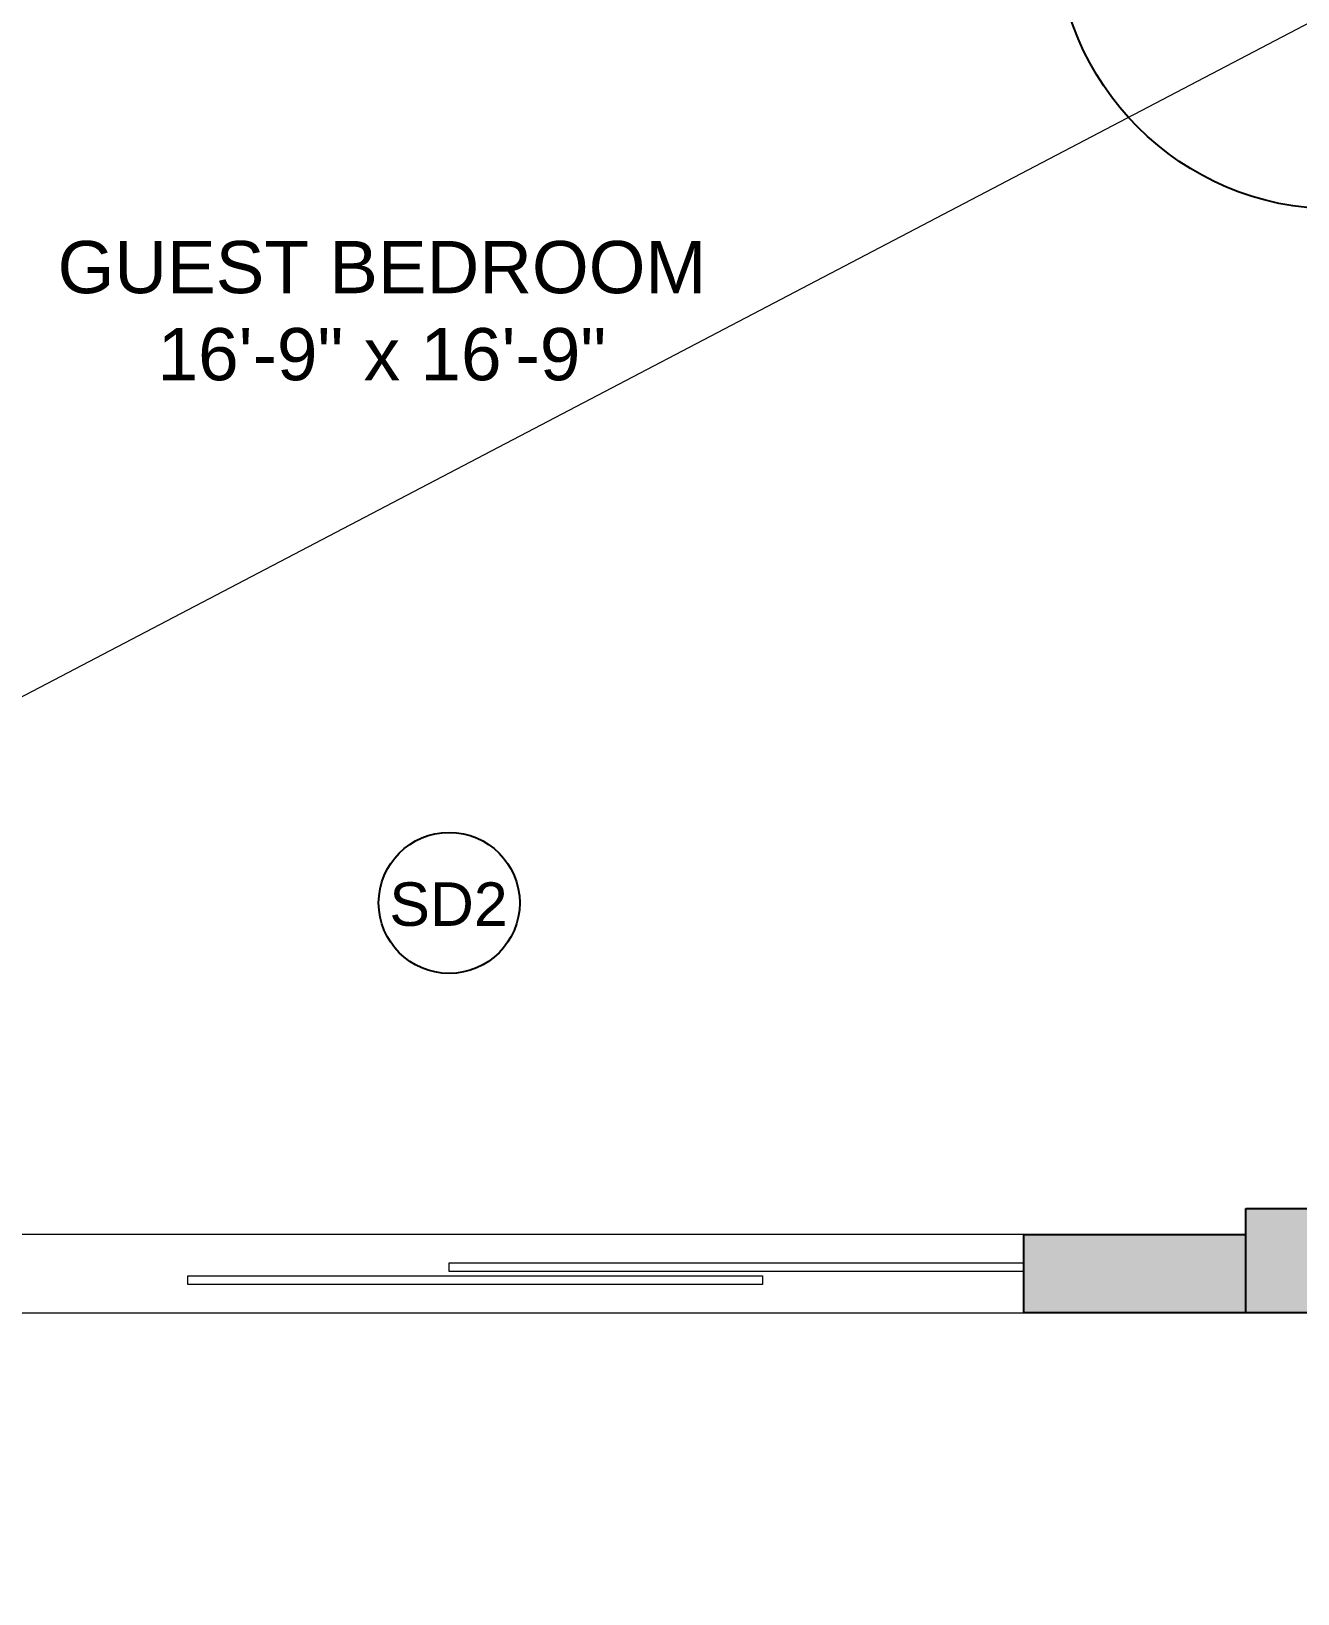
# Model space of a CAD drawing. Header units: inches. Extents: x 211391 to 214260, y -106888 to -102532.
# Drawn here: x 212055.7 to 212201.2, y -106684.7 to -106505.2 of the extents above; entities that cross this region are included whole.
import ezdxf

# ---------------------------------------------------------------- set-up
doc = ezdxf.new("R2010")
doc.units = ezdxf.units.IN
doc.header["$MEASUREMENT"] = 0
doc.layers.add('COLUMN', color=6, linetype='Continuous')
doc.layers.add('DOOR GLAZING NUMBER', color=1, linetype='Continuous', lineweight=5, plot=False)
for name, color, linetype, lineweight in [('HATCH', 251, 'Continuous', 13), ('TEXT', 3, 'Continuous', 9), ('TEXT 1', 3, 'Continuous', 15), ('WALL', 5, 'Continuous', 25), ('window', 1, 'Continuous', 18)]:
    doc.layers.add(name, color=color, linetype=linetype, lineweight=lineweight)
doc.styles.add('STYLE1', font='arial.ttf', dxfattribs={"height": 8})

# ---------------------------------------------------------------- blocks, each defined once
blk = doc.blocks.new('erwe54')
at = {"layer": 'COLUMN', "ltscale": 20, "true_color": 0xe517e8}
h = blk.add_hatch(color=6, dxfattribs=at)
h.dxf.hatch_style = 1
h.paths.add_polyline_path([(205644.77, -116225.54), (205626.77, -116225.54), (205626.77, -116237.54), (205644.77, -116237.54)])
at = {"layer": 'COLUMN', "ltscale": 20}
blk.add_lwpolyline([(205626.77, -116225.54), (205644.77, -116225.54), (205644.77, -116237.54), (205626.77, -116237.54)], close=True, dxfattribs=at)

msp = doc.modelspace()

# ---------------------------------------------------------------- hatches: boundary and pattern name
at = {"layer": 'HATCH', "ltscale": 15}
h = msp.add_hatch(color=256, dxfattribs=at)
h.dxf.hatch_style = 1
h.paths.add_polyline_path([(212195.19, -106643.4), (212169.69, -106643.4), (212169.69, -106652.4), (212195.19, -106652.4)])

# ---------------------------------------------------------------- linework, layer by layer
at = {"layer": 'Defpoints', "ltscale": 15}
msp.add_circle((212205.46, -106493.54), 32.06, dxfattribs=at)
at = {"layer": 'Defpoints'}
msp.add_circle((212103.69, -106605.3), 8.1, dxfattribs=at)
at = {"layer": 'DOOR GLAZING NUMBER', "ltscale": 15}
msp.add_line((211468.75, -106888.48), (214259.76, -105426.59), dxfattribs=at)
at = {"layer": 'WALL', "ltscale": 20}
for p, q in [((212169.69, -106652.4), (212169.69, -106643.4)), ((212169.69, -106643.4), (212195.19, -106643.4)), ((212195.19, -106652.4), (212169.69, -106652.4))]:
    msp.add_line(p, q, dxfattribs=at)
at = {"layer": 'window', "ltscale": 20}
for points in [[(212169.69, -106643.4), (212037.69, -106643.4)], [(212037.69, -106652.4), (212169.69, -106652.4)]]:
    msp.add_lwpolyline(points, dxfattribs=at)
for points in [[(212103.69, -106646.65), (212169.69, -106646.65), (212169.69, -106647.65), (212103.69, -106647.65)], [(212073.69, -106648.15), (212139.69, -106648.15), (212139.69, -106649.15), (212073.69, -106649.15)]]:
    msp.add_lwpolyline(points, close=True, dxfattribs=at)

# ---------------------------------------------------------------- block references
at = {"layer": 'TEXT 1'}
msp.add_blockref('erwe54', (6568.42, 9585.14), dxfattribs=at)

# ---------------------------------------------------------------- texts
at = {"layer": 'Defpoints', "style": 'STYLE1'}
msp.add_text('SD2', height=5, dxfattribs=at).set_placement((212096.82, -106607.94))
at = {"layer": 'TEXT', "ltscale": 10, "insert": (212146.96, -106529.27), "char_height": 6, "attachment_point": 3, "style": 'STYLE1'}
msp.add_mtext_dynamic_manual_height_columns('\\A1;\\pxqc;GUEST BEDROOM\\P16\'-9" x 16\'-9"', width=101.9942, gutter_width=35, heights=[-16.23], dxfattribs=at)

doc.saveas('drawing.dxf')
